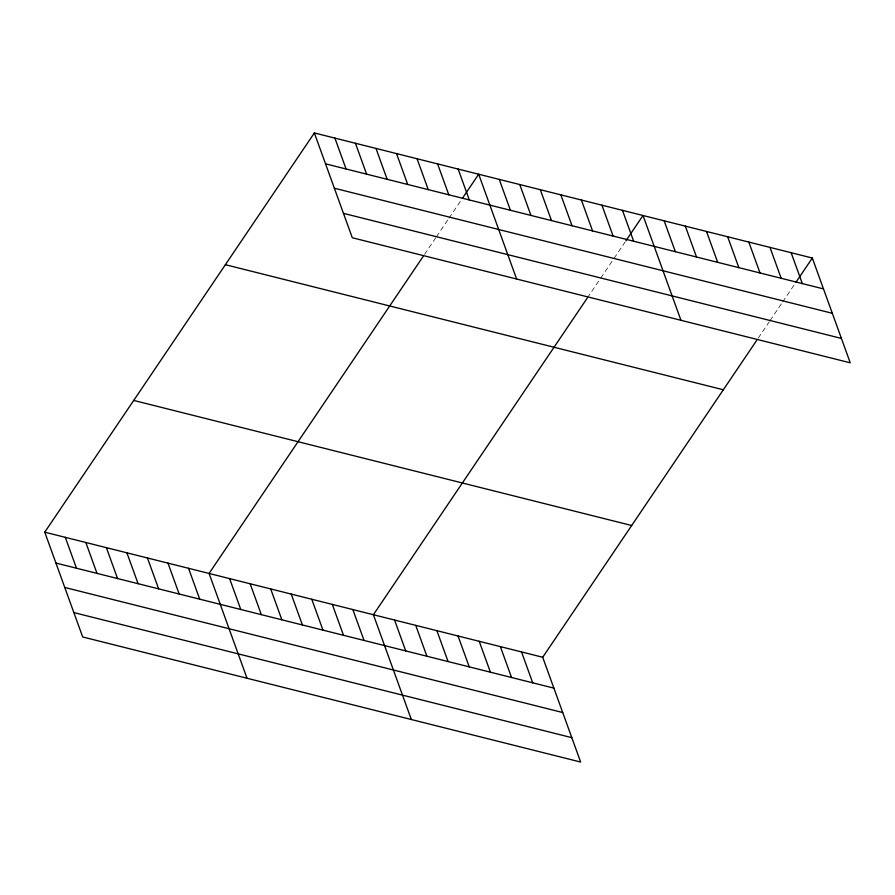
<?xml version="1.0" encoding="UTF-8"?>
<svg xmlns="http://www.w3.org/2000/svg" width="895" height="895" viewBox="0 0 895 895"><rect width="100%" height="100%" fill="white"/><g stroke="black" fill="none" stroke-linecap="round" stroke-linejoin="round"><path stroke-width="0.67" stroke-dasharray="4.47 3.36" d="M424.566 254.37L435.686 237.902M436.424 236.806L448.283 219.241M449.033 218.134L460.891 200.569M587.4 297.845L600.008 279.173M600.746 278.076L613.355 259.416M614.093 258.319L625.213 241.851M758.188 338.165L769.308 321.697M770.047 320.6L781.917 303.036M782.655 301.939L794.525 284.375"/><path stroke-width="1.34" d="M756.711 340.368L542.706 657.254L580.642 762.048L82.687 636.971L44.75 532.178L314.358 132.952L812.313 258.028L850.25 362.822L352.294 237.746L314.358 132.952M423.078 256.563L209.072 573.449L247.009 678.253M462.368 198.377L478.68 174.223L516.616 279.016M587.4 297.845L373.394 614.731L411.331 719.524M625.952 240.755L643.013 215.494L680.95 320.298M796.002 282.182L812.313 258.028M325.534 163.83L823.49 288.906M334.372 188.219L832.316 313.295M343.467 213.357L841.423 338.433M225.383 264.696L723.339 389.772M133.724 400.434L631.68 525.51M44.75 532.178L542.706 657.254M55.926 563.056L553.882 688.132M64.753 587.456L562.709 712.521M73.86 612.583L571.804 737.659M791.146 252.703L802.334 283.592M769.991 247.389L781.167 278.267M748.824 242.075L760 272.953M727.657 236.761L738.845 267.639M706.502 231.447L717.678 262.324M685.335 226.133L696.511 257.01M664.168 220.819L675.356 251.696M622.472 210.336L633.649 241.214M601.932 205.179L613.109 236.056M581.392 200.021L592.568 230.899M560.852 194.864L572.028 225.741M540.311 189.706L551.488 220.584M519.771 184.538L530.948 215.426M499.231 179.38L510.407 210.258M458.139 169.065L469.327 199.943M437.599 163.908L448.787 194.786M417.059 158.751L428.246 189.628M396.519 153.582L407.706 184.471M375.978 148.425L387.155 179.302M355.438 143.267L366.614 174.145M521.539 651.94L532.715 682.818M334.898 138.11L346.074 168.987M500.372 646.626L511.56 677.504M479.217 641.301L490.393 672.19M458.05 635.987L469.226 666.865M436.883 630.673L448.071 661.55M415.728 625.359L426.904 656.236M394.561 620.045L405.737 650.922M352.854 609.573L364.041 640.451M332.313 604.405L343.501 635.293M311.773 599.247L322.961 630.125M291.233 594.09L302.42 624.967M270.693 588.932L281.869 619.81M250.152 583.775L261.329 614.652M229.612 578.617L240.789 609.495M188.532 568.291L199.708 599.169M167.991 563.134L179.168 594.011M147.451 557.977L158.628 588.854M126.911 552.819L138.087 583.697M106.371 547.662L117.547 578.539M85.83 542.493L97.007 573.382M65.29 537.336L76.467 568.213"/></g></svg>
